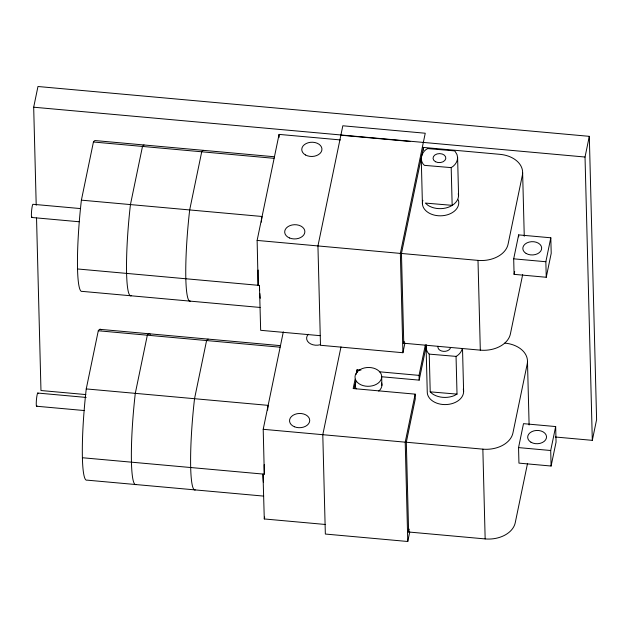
<?xml version="1.0" encoding="UTF-8"?>
<svg xmlns="http://www.w3.org/2000/svg" width="628" height="628" viewBox="0 0 628 628"><rect width="100%" height="100%" fill="white"/><g stroke="black" fill="none" stroke-linecap="round" stroke-linejoin="round"><path stroke-width="0.94" d="M457.6 157.432C457.671 161.71 454.86 165.611 451.194 167.621L424.387 165.352C418.79 160.525 421.529 151.497 427.668 148.593L454.468 150.861L455.237 151.56L457.027 154.645L457.6 157.432L458.581 195.677C458.393 200.725 454.389 204.587 450.033 206.581A18.188 12.827 -1.5 0 1 427.998 205.364L425.36 203.079L452.16 205.348L451.194 167.621M258.155 270.032A75.69 8.737 -84.8 0 0 258.147 285.293L257.127 240.422L279.083 134.392L340.384 139.926M325.587 524.498L264.286 518.956L264.671 517.04M82.441 457.741L264.31 474.179L263.203 429.301L283.314 331.882M36.212 205.238L33.684 107.207L37.97 86.507L589.315 136.339L596.6 419.645L592.314 440.346L555.231 436.994M260.125 307.453L82.135 291.368A75.69 8.737 -84.8 0 1 81.389 200.151L93.431 141.999A75.69 8.737 -84.8 0 1 95.001 140.554L274.585 156.78M263.642 496.096L86.986 480.137A75.69 8.737 -84.8 0 1 86.248 388.92L98.29 330.768A75.69 8.737 -84.8 0 1 101.249 329.928M340.98 346.892L322.792 434.725L325.343 534.043L407.768 541.493L409.746 531.955M355.118 379.163L353.171 388.544L415.163 394.149L415.281 398.906L406.316 442.23L408.624 532.002L409.213 529.137M356.092 374.469L357.065 369.774L360.935 370.127M354.271 388.606L355.825 381.102M402.917 352.724L400.358 253.406L425.242 133.23L342.825 125.781L317.941 245.956L320.492 345.274L402.917 352.724L404.903 343.116M404.157 341.349L403.765 343.233L401.457 253.461L423.445 147.313L423.515 150.233M407.768 541.493L405.217 442.167L415.163 394.149M381.51 376.737L419.166 380.128L419.049 375.379L425.376 344.803M419.166 380.128L426.49 344.796M513.688 258.83L518.65 234.888L550.811 237.792L551.211 253.32L546.25 277.262L514.089 274.35L513.688 258.83L545.85 261.735L546.25 277.262M514.089 274.35L514.685 271.477M522.677 274.617L510.391 333.97A26.517 18.699 -1.5 0 1 480.31 350.149L403.192 343.178M545.85 261.735L550.811 237.792M518.547 447.599L523.501 423.657L555.662 426.561L556.063 442.088L551.101 466.031L518.948 463.119L518.547 447.599L550.701 450.504L551.101 466.031M592.314 440.346L585.029 157.031L589.315 136.339M527.536 463.385L515.243 522.739A26.517 18.699 -1.5 0 1 485.161 538.918L408.294 531.971M550.701 450.504L555.662 426.561M426.271 345.353A18.188 12.827 -1.5 0 0 428.477 353.423L429.246 354.121L456.046 356.39L457.058 355.841A18.188 12.827 -1.5 0 0 462.294 348.399M456.046 356.39L457.019 394.117L454.24 395.632A18.188 12.827 -1.5 0 1 432.315 393.772L430.211 391.848L429.246 354.121M430.211 391.848L457.019 394.117M33.684 107.207L585.029 157.031M340.871 135.208L409.966 141.449M423.091 147.399L499.959 154.347A26.517 18.699 -1.5 0 1 522.355 175.275L508.076 244.198A26.517 18.699 -1.5 0 1 478.002 260.385L401.135 253.437M93.431 141.999L273.996 158.319M81.389 200.151L261.954 216.472A75.69 8.737 -84.8 0 0 261.334 222.124M80.533 208.582L33.064 204.296A6.673 0.769 -84.8 0 0 32.004 207.554A6.673 0.769 -84.8 0 0 31.4 214.925L31.431 216.15A6.673 0.769 -84.8 0 0 32.122 217.021M31.683 217.469L79.159 221.763M257.127 240.422L400.358 253.406M77.589 268.972L259.45 285.41A75.69 8.737 -84.8 0 0 259.623 290.105M320.209 335.682L260.659 330.304L259.45 285.41M99.852 329.323L280.63 345.659M98.29 330.768L280.033 347.19M379.336 371.784L419.049 375.379M86.248 388.92L268.109 405.358A75.69 8.737 -84.8 0 0 267.591 410.06M85.863 394.58L40.969 390.522L36.534 217.987M37.727 393.05L86.169 397.43M36.534 406.23L84.207 410.539M263.203 429.301L405.217 442.167M405.735 442.183L482.854 449.153A26.517 18.699 -1.5 0 0 512.935 432.967L527.206 364.044A26.517 18.699 -1.5 0 0 504.818 343.116M458.244 193.762L458.581 195.677M264.286 518.956L262.999 474.062A75.69 8.737 -84.8 0 0 263.375 482.163M522.629 172.833L524.262 236.254M527.481 361.602L529.114 425.023M518.65 234.888L518.697 236.827M478.002 260.385L480.31 350.149M482.854 449.153L485.161 538.918M462.514 348.673L463.621 391.613M421.247 158.256L422.409 203.668M426.098 347.025L427.252 391.911A18.188 12.827 -1.5 0 0 447.105 404.51A18.188 12.827 -1.5 0 0 463.291 389.109M381.683 377.185A13.345 9.412 -1.5 0 1 361.124 384.893A13.345 9.412 -1.5 0 1 362.262 368.597A13.345 9.412 -1.5 0 1 381.683 377.185L381.895 385.427M357.065 369.774L357.136 372.632M279.083 134.392L279.146 137.312M320.374 344.709A10.103 7.128 -1.5 0 1 308.827 342.684A10.103 7.128 -1.5 0 1 308.309 334.269M381.612 382.986A13.345 9.412 -1.5 0 1 378.747 391.095M356.217 388.858A13.345 9.412 -1.5 0 1 355.864 382.428M264.31 474.179A75.69 8.737 -84.8 0 1 264.231 464.642M195.277 489.919A75.69 8.737 -84.8 0 1 194.531 398.709L206.581 340.557A75.69 8.737 -84.8 0 1 208.143 339.112M136.033 484.565A75.69 8.737 -84.8 0 1 135.295 393.356L147.337 335.203A75.69 8.737 -84.8 0 1 150.296 334.363M38.08 393.544A6.673 0.769 -84.8 0 0 36.989 395.538A6.673 0.769 -84.8 0 0 36.251 403.631L36.283 404.872A6.673 0.769 -84.8 0 0 36.966 405.821M450.614 347.449A6.398 4.514 -1.5 0 1 443.36 351.35A6.398 4.514 -1.5 0 1 437.952 346.303M144.048 144.989A75.69 8.737 -84.8 0 0 142.485 146.434L130.443 204.587A75.69 8.737 -84.8 0 0 131.181 295.796M458.283 199.822A18.188 12.827 -1.5 0 1 440.62 215.82A18.188 12.827 -1.5 0 1 422.864 200.332M260.275 298.292A75.69 8.737 -84.8 0 1 259.827 293.512M203.291 150.343A75.69 8.737 -84.8 0 0 201.721 151.788L189.68 209.94A75.69 8.737 -84.8 0 0 190.425 301.15M294.391 426.75A10.103 7.128 -1.5 0 0 309.73 420.619A10.103 7.128 -1.5 0 0 294.767 414.409A10.103 7.128 -1.5 0 0 294.391 426.75M530.982 442.222A9.428 6.649 -1.5 0 0 546.376 438.171A9.428 6.649 -1.5 0 0 533.957 430.855A9.428 6.649 -1.5 0 0 530.982 442.222M289.532 237.981A10.103 7.128 -1.5 0 0 304.87 231.85A10.103 7.128 -1.5 0 0 289.916 225.64A10.103 7.128 -1.5 0 0 289.532 237.981M305.53 154.99A10.103 7.128 -1.5 0 0 321.834 150.304A10.103 7.128 -1.5 0 0 308.191 142.76A10.103 7.128 -1.5 0 0 305.53 154.99M526.131 253.453A9.428 6.649 -1.5 0 0 541.524 249.402A9.428 6.649 -1.5 0 0 529.098 242.086A9.428 6.649 -1.5 0 0 526.131 253.453M435.463 161.702A6.398 4.514 -1.5 0 0 445.762 158.68A6.398 4.514 -1.5 0 0 437.064 153.946A6.398 4.514 -1.5 0 0 435.463 161.702"/></g></svg>
